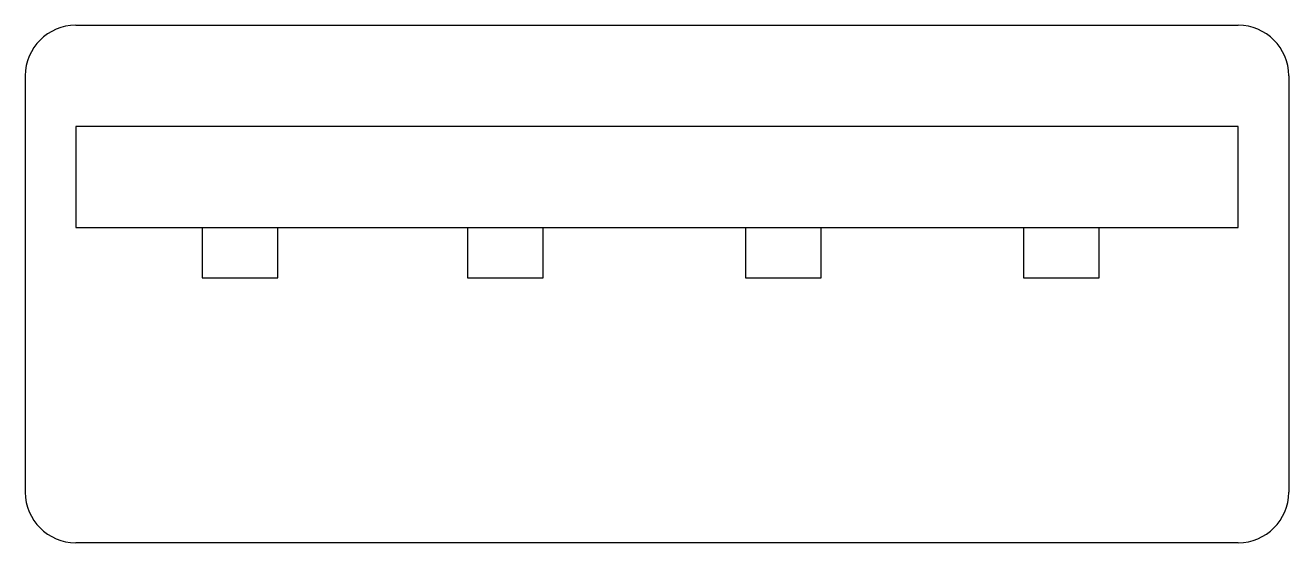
# Model space of a CAD drawing. Header units: millimetres. Extents: x 10 to 22.5, y 9.9 to 15.
import ezdxf

# ---------------------------------------------------------------- set-up
doc = ezdxf.new("R2010")
doc.units = ezdxf.units.MM
for name, color, linetype in [('Cheie', 5, 'Continuous'), ('Pini', 2, 'Continuous'), ('Port USB', 7, 'Continuous')]:
    doc.layers.add(name, color=color, linetype=linetype)

msp = doc.modelspace()

# ---------------------------------------------------------------- linework, layer by layer
at = {"layer": 'Cheie'}
for p, q in [((10.5, 14), (10.5, 13)), ((22, 14), (10.5, 14)), ((22, 13), (22, 14)), ((10.5, 13), (22, 13))]:
    msp.add_line(p, q, dxfattribs=at)
at = {"layer": 'Pini'}
for p, q in [((11.75, 13), (11.75, 12.5)), ((11.75, 13), (12.5, 13)), ((12.5, 12.5), (12.5, 13)), ((14.375, 13), (14.375, 12.5)), ((14.375, 13), (15.125, 13)), ((15.125, 12.5), (15.125, 13)), ((17.125, 13), (17.125, 12.5)), ((17.125, 13), (17.875, 13)), ((17.875, 12.5), (17.875, 13)), ((19.875, 13), (19.875, 12.5)), ((19.875, 13), (20.625, 13)), ((20.625, 12.5), (20.625, 13)), ((11.75, 12.5), (12.5, 12.5)), ((14.375, 12.5), (15.125, 12.5)), ((17.125, 12.5), (17.875, 12.5)), ((19.875, 12.5), (20.625, 12.5))]:
    msp.add_line(p, q, dxfattribs=at)
at = {"layer": 'Port USB'}
for p, q in [((10.5, 15), (22, 15)), ((10, 14.5), (10, 10.38)), ((22.5, 14.5), (22.5, 10.38)), ((22, 9.88), (10.5, 9.88))]:
    msp.add_line(p, q, dxfattribs=at)
for centre, start, end in [((10.5, 14.5), 90, 180), ((22, 14.5), 0, 90), ((10.5, 10.38), 180, 270), ((22, 10.38), 270, 0)]:
    msp.add_arc(centre, 0.5, start, end, dxfattribs=at)

doc.saveas('drawing.dxf')
